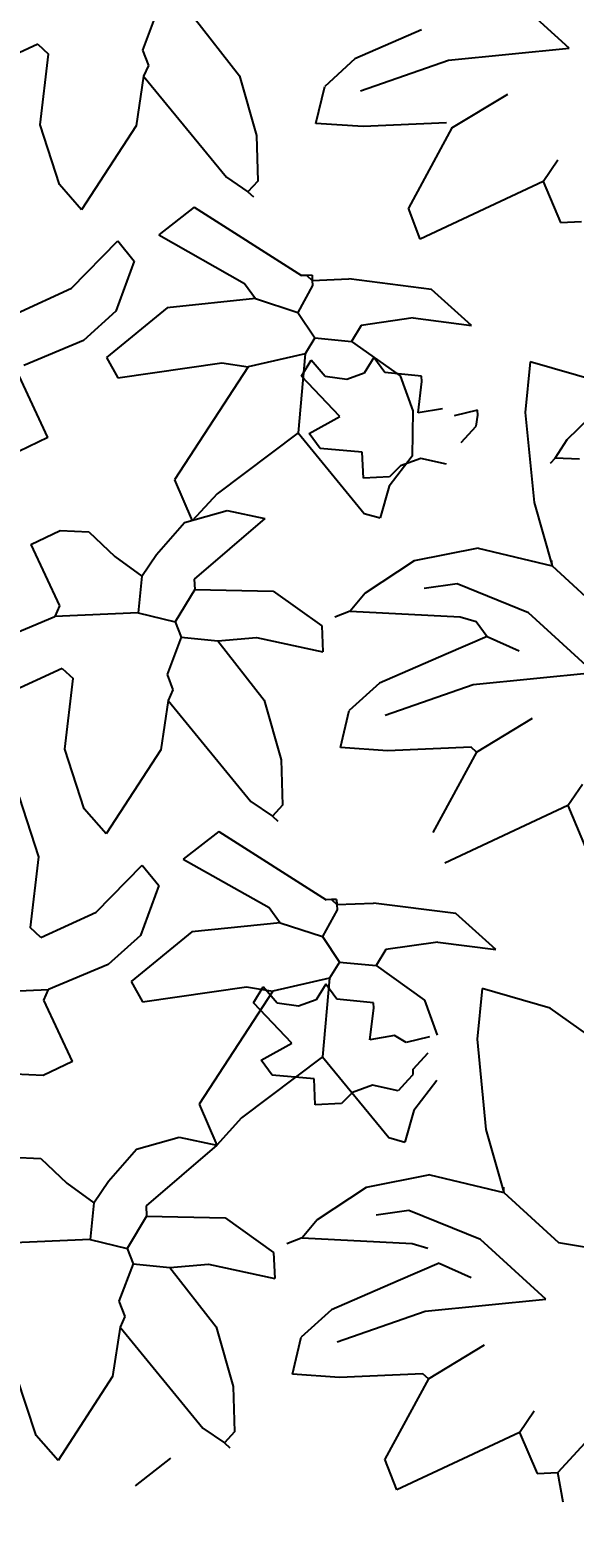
# Model space of a CAD drawing. Header units: inches. Extents: x 745 to 1928, y 308 to 2639.
# Drawn here: x 1653.5 to 1686.7, y 2358.6 to 2450.3 of the extents above; entities that cross this region are included whole.
import ezdxf

# ---------------------------------------------------------------- set-up
doc = ezdxf.new("R2010")
doc.units = ezdxf.units.IN
doc.header["$MEASUREMENT"] = 0
doc.layers.add('G-ANNO-DIM', color=90, linetype='Continuous', lineweight=18)
doc.layers.add('G-HEDGE', color=96, linetype='Continuous', lineweight=25)
doc.styles.add('ARIAL', font='arial.ttf')
doc.dimstyles.new('TICK_36', dxfattribs={"dimtxt": 10, "dimasz": 3.6, "dimexe": 1.8, "dimexo": 1.2, "dimgap": 1.8, "dimtad": 0, "dimdec": 0, "dimzin": 0, "dimdsep": 46, "dimtxsty": 'ARIAL', "dimblk": 'OBLIQUE', "dimcen": 1.8, "dimdle": 1.8, "dimclrd": 256, "dimclrt": 256, "dimadec": 0, "dimazin": 0, "dimtfac": 1, "dimtdec": 0, "dimtmove": 1, "dimatfit": 3, "dimldrblk": 'OPEN90', "dimfxl": 1, "dimtfill": 1, "dimtolj": 1, "dimtzin": 0, "dimarcsym": 0})

# ---------------------------------------------------------------- blocks, each defined once
blk = doc.blocks.new('_Oblique')
at = {"color": 0, "linetype": 'ByBlock', "lineweight": -2}
blk.add_line((-0.5, -0.5), (0.5, 0.5), dxfattribs=at)
blk = doc.blocks.new('*D37')
at = {"layer": 'Defpoints', "color": 0, "transparency": 16777216}
for p in [(1920.195, 2609.029), (1543.521, 2608.302), (1544.011, 2354.302)]:
    blk.add_point(p, dxfattribs=at)
at = {"layer": 'G-ANNO-DIM', "lineweight": -2, "transparency": 16777216}
for p, q in [((1920.191, 2610.829), (1920.407, 2498.85)), ((1920.688, 2353.229), (1920.457, 2473.027))]:
    blk.add_line(p, q, dxfattribs=at)
at = {"layer": 'G-ANNO-DIM', "color": 0, "lineweight": -2, "transparency": 16777216}
for p, q in [((1544.721, 2608.304), (1921.995, 2609.032)), ((1545.211, 2354.304), (1922.485, 2355.032))]:
    blk.add_line(p, q, dxfattribs=at)
at = {"layer": 'G-ANNO-DIM', "lineweight": -2, "transparency": 16777216, "xscale": 3.6, "yscale": 3.6, "zscale": 3.6}
for p, rotation in [((1920.195, 2609.029), 90.11050432522009), ((1920.685, 2355.029), 270.1105043252201)]:
    blk.add_blockref('_Oblique', p, dxfattribs=dict(at, rotation=rotation))
at = {"layer": 'G-ANNO-DIM', "transparency": 16777216, "insert": (1920.432, 2485.938), "char_height": 10, "attachment_point": 5, "rotation": 270.1105, "style": 'ARIAL', "bg_fill": 3, "box_fill_scale": 1.25, "bg_fill_color": 256, "bg_fill_true_color": 13158600, "bg_fill_transparency": 0}
blk.add_mtext('\\A1;254', dxfattribs=at)
blk = doc.blocks.new('_Open90')
at = {"color": 0, "linetype": 'ByBlock', "lineweight": -2}
for p, q in [((-0.5, 0.5), (0, 0)), ((0, 0), (-1, 0)), ((0, 0), (-0.5, -0.5))]:
    blk.add_line(p, q, dxfattribs=at)

msp = doc.modelspace()

# ---------------------------------------------------------------- linework, layer by layer
at = {"layer": 'G-HEDGE'}
for p, q in [((1686.454, 2449.154), (1682.464, 2452.789)), ((1661.244, 2451.312), (1660.385, 2449.04)), ((1663.488, 2451.09), (1666.315, 2447.465)), ((1677.431, 2450.277), (1673.358, 2448.503)), ((1653.985, 2449.399), (1650.614, 2447.855)), ((1653.985, 2449.399), (1654.65, 2448.79)), ((1654.133, 2444.476), (1654.65, 2448.79)), ((1660.385, 2449.04), (1660.745, 2448.098)), ((1673.358, 2448.503), (1671.516, 2446.827)), ((1673.709, 2446.557), (1679.082, 2448.424)), ((1679.082, 2448.424), (1686.454, 2449.154)), ((1660.745, 2448.098), (1660.455, 2447.447)), ((1660.454, 2447.446), (1659.998, 2444.425)), ((1660.455, 2447.447), (1665.512, 2441.283)), ((1666.315, 2447.465), (1667.354, 2443.824)), ((1670.977, 2444.569), (1671.516, 2446.827)), ((1679.288, 2444.293), (1682.709, 2446.358)), ((1655.316, 2440.838), (1654.133, 2444.476)), ((1659.998, 2444.425), (1656.66, 2439.301)), ((1673.858, 2444.375), (1670.977, 2444.569)), ((1678.955, 2444.598), (1673.858, 2444.375)), ((1679.288, 2444.293), (1676.628, 2439.389)), ((1667.354, 2443.824), (1667.437, 2441.048)), ((1684.857, 2441.024), (1685.757, 2442.34)), ((1665.512, 2441.283), (1666.827, 2440.382)), ((1656.659, 2439.301), (1655.316, 2440.838)), ((1667.437, 2441.048), (1666.827, 2440.382)), ((1666.827, 2440.382), (1667.159, 2440.078)), ((1684.857, 2441.024), (1677.349, 2437.505)), ((1684.857, 2441.024), (1685.924, 2438.517)), ((1663.539, 2439.456), (1661.377, 2437.766)), ((1663.539, 2439.456), (1670.104, 2435.274)), ((1677.349, 2437.505), (1676.628, 2439.389)), ((1685.924, 2438.517), (1687.198, 2438.572)), ((1661.377, 2437.766), (1666.614, 2434.802)), ((1656.051, 2434.516), (1658.872, 2437.391)), ((1658.872, 2437.391), (1659.883, 2436.159)), ((1659.883, 2436.159), (1658.751, 2433.098)), ((1666.614, 2434.802), (1667.293, 2433.874)), ((1670.424, 2435.288), (1670.104, 2435.274)), ((1670.742, 2435.302), (1670.424, 2435.288)), ((1670.424, 2435.288), (1670.756, 2434.983)), ((1670.742, 2435.302), (1670.756, 2434.983)), ((1670.756, 2434.983), (1672.986, 2435.08)), ((1670.756, 2434.983), (1670.77, 2434.664)), ((1678.034, 2434.436), (1672.986, 2435.08)), ((1652.68, 2432.972), (1656.051, 2434.516)), ((1667.293, 2433.874), (1661.891, 2433.319)), ((1667.293, 2433.874), (1669.883, 2433.029)), ((1670.77, 2434.664), (1669.883, 2433.029)), ((1680.475, 2432.239), (1678.034, 2434.436)), ((1658.751, 2433.098), (1656.776, 2431.323)), ((1661.891, 2433.319), (1658.193, 2430.285)), ((1669.883, 2433.029), (1670.909, 2431.479)), ((1673.748, 2432.24), (1673.153, 2431.256)), ((1676.92, 2432.698), (1673.748, 2432.24)), ((1676.92, 2432.698), (1680.475, 2432.239)), ((1656.776, 2431.323), (1653.137, 2429.799)), ((1670.909, 2431.479), (1670.313, 2430.495)), ((1670.909, 2431.479), (1673.153, 2431.256)), ((1673.153, 2431.256), (1676.117, 2429.152)), ((1658.193, 2430.285), (1658.885, 2429.039)), ((1670.313, 2430.495), (1666.837, 2429.705)), ((1670.313, 2430.495), (1669.885, 2425.688)), ((1670.098, 2429.135), (1670.692, 2430.118)), ((1671.545, 2429.112), (1670.692, 2430.118)), ((1674.516, 2430.285), (1673.934, 2429.331)), ((1675.195, 2429.357), (1674.516, 2430.285)), ((1658.885, 2429.039), (1665.229, 2429.953)), ((1666.837, 2429.705), (1662.349, 2422.805)), ((1665.229, 2429.953), (1666.837, 2429.705)), ((1673.934, 2429.331), (1672.861, 2428.941)), ((1677.439, 2429.136), (1675.195, 2429.357)), ((1684.077, 2430.006), (1683.772, 2426.922)), ((1688.234, 2428.805), (1684.077, 2430.006)), ((1654.607, 2425.395), (1652.846, 2429.149)), ((1672.439, 2426.683), (1670.098, 2429.135)), ((1672.861, 2428.941), (1671.545, 2429.112)), ((1676.117, 2429.152), (1676.891, 2427.015)), ((1677.218, 2426.891), (1677.453, 2428.816)), ((1677.453, 2428.816), (1677.439, 2429.136)), ((1670.569, 2425.643), (1672.439, 2426.683)), ((1676.891, 2427.015), (1676.865, 2424.25)), ((1678.72, 2427.14), (1677.218, 2426.891)), ((1680.858, 2427.069), (1679.43, 2426.727)), ((1680.764, 2426.088), (1680.871, 2426.75)), ((1680.871, 2426.75), (1680.858, 2427.069)), ((1683.772, 2426.922), (1684.305, 2421.416)), ((1686.319, 2425.276), (1687.726, 2426.628)), ((1669.885, 2425.688), (1664.939, 2421.961)), ((1669.885, 2425.688), (1673.93, 2420.756)), ((1671.248, 2424.715), (1670.569, 2425.643)), ((1679.85, 2425.09), (1680.764, 2426.088)), ((1654.607, 2425.395), (1652.821, 2424.547)), ((1673.81, 2424.508), (1671.248, 2424.715)), ((1685.593, 2424.138), (1686.319, 2425.276)), ((1673.879, 2422.915), (1673.81, 2424.508)), ((1676.865, 2424.25), (1675.453, 2422.419)), ((1677.379, 2424.111), (1676.145, 2423.657)), ((1678.95, 2423.775), (1677.379, 2424.111)), ((1685.593, 2424.138), (1685.289, 2423.806)), ((1687.075, 2424.081), (1685.593, 2424.138)), ((1662.349, 2422.805), (1663.416, 2420.298)), ((1675.473, 2422.984), (1673.879, 2422.915)), ((1676.145, 2423.657), (1675.473, 2422.984)), ((1664.939, 2421.961), (1663.416, 2420.298)), ((1675.453, 2422.419), (1674.9, 2420.48)), ((1662.947, 2420.204), (1665.554, 2420.932)), ((1665.554, 2420.932), (1667.856, 2420.452)), ((1684.305, 2421.416), (1685.402, 2417.561)), ((1661.248, 2418.248), (1662.947, 2420.204)), ((1667.856, 2420.452), (1663.549, 2416.753)), ((1673.93, 2420.756), (1674.9, 2420.48)), ((1653.56, 2418.871), (1655.346, 2419.719)), ((1655.346, 2419.719), (1657.108, 2419.642)), ((1657.108, 2419.642), (1658.7, 2418.137)), ((1653.56, 2418.871), (1655.32, 2415.117)), ((1660.348, 2416.933), (1661.248, 2418.248)), ((1680.885, 2418.641), (1676.984, 2417.872)), ((1680.885, 2418.641), (1685.402, 2417.561)), ((1658.7, 2418.137), (1660.348, 2416.933)), ((1676.984, 2417.872), (1673.992, 2415.899)), ((1685.402, 2417.561), (1685.388, 2417.88)), ((1685.402, 2417.561), (1688.726, 2414.514)), ((1660.348, 2416.933), (1660.127, 2414.689)), ((1663.549, 2416.753), (1663.576, 2416.116)), ((1679.602, 2416.467), (1677.602, 2416.176)), ((1683.966, 2414.684), (1679.602, 2416.467)), ((1663.576, 2416.116), (1662.385, 2414.148)), ((1663.576, 2416.116), (1668.369, 2416.006)), ((1668.369, 2416.006), (1671.334, 2413.9)), ((1673.992, 2415.899), (1673.073, 2414.789)), ((1655.32, 2415.117), (1655.03, 2414.467)), ((1660.127, 2414.689), (1655.03, 2414.467)), ((1660.127, 2414.689), (1662.385, 2414.148)), ((1673.073, 2414.789), (1672.131, 2414.429)), ((1673.073, 2414.789), (1679.792, 2414.443)), ((1687.955, 2411.049), (1683.966, 2414.684)), ((1651.39, 2412.943), (1655.03, 2414.467)), ((1662.385, 2414.148), (1662.746, 2413.207)), ((1671.334, 2413.9), (1671.404, 2412.308)), ((1679.792, 2414.443), (1680.761, 2414.167)), ((1680.761, 2414.167), (1681.44, 2413.239)), ((1662.746, 2413.207), (1661.887, 2410.935)), ((1662.746, 2413.207), (1664.989, 2412.986)), ((1664.99, 2412.986), (1667.358, 2413.179)), ((1664.99, 2412.985), (1667.817, 2409.36)), ((1667.358, 2413.179), (1671.404, 2412.308)), ((1681.44, 2413.239), (1678.933, 2412.172)), ((1681.44, 2413.239), (1683.393, 2412.366)), ((1678.933, 2412.172), (1674.86, 2410.398)), ((1655.487, 2411.294), (1652.116, 2409.75)), ((1655.487, 2411.294), (1656.152, 2410.685)), ((1661.887, 2410.935), (1662.247, 2409.993)), ((1680.584, 2410.319), (1687.955, 2411.049)), ((1655.635, 2406.371), (1656.152, 2410.685)), ((1662.247, 2409.993), (1661.957, 2409.342)), ((1674.86, 2410.398), (1673.018, 2408.722)), ((1675.211, 2408.452), (1680.584, 2410.319)), ((1661.956, 2409.341), (1661.5, 2406.32)), ((1661.957, 2409.342), (1667.013, 2403.178)), ((1667.817, 2409.36), (1668.856, 2405.719)), ((1672.479, 2406.463), (1673.018, 2408.722)), ((1680.789, 2406.188), (1684.211, 2408.253)), ((1656.818, 2402.733), (1655.635, 2406.371)), ((1661.5, 2406.32), (1658.162, 2401.196)), ((1675.36, 2406.27), (1672.479, 2406.463)), ((1680.457, 2406.492), (1675.36, 2406.27)), ((1680.789, 2406.188), (1680.457, 2406.492)), ((1668.856, 2405.719), (1668.939, 2402.943)), ((1680.789, 2406.188), (1678.13, 2401.284)), ((1686.359, 2402.919), (1687.259, 2404.235)), ((1652.851, 2403.428), (1654.034, 2399.789)), ((1658.161, 2401.196), (1656.818, 2402.733)), ((1667.013, 2403.178), (1668.329, 2402.277)), ((1668.939, 2402.943), (1668.329, 2402.277)), ((1686.359, 2402.919), (1678.851, 2399.4)), ((1686.359, 2402.919), (1687.426, 2400.412)), ((1668.329, 2402.277), (1668.661, 2401.973)), ((1665.04, 2401.351), (1662.879, 2399.661)), ((1665.04, 2401.351), (1671.606, 2397.169)), ((1654.034, 2399.789), (1653.516, 2395.476)), ((1657.553, 2396.411), (1660.374, 2399.286)), ((1660.374, 2399.286), (1661.385, 2398.054)), ((1662.879, 2399.661), (1668.116, 2396.697)), ((1661.385, 2398.054), (1660.253, 2394.993)), ((1671.926, 2397.183), (1671.606, 2397.169)), ((1672.244, 2397.197), (1671.926, 2397.183)), ((1671.926, 2397.183), (1672.258, 2396.877)), ((1672.244, 2397.197), (1672.258, 2396.877)), ((1654.182, 2394.867), (1657.553, 2396.411)), ((1668.116, 2396.697), (1668.794, 2395.769)), ((1672.272, 2396.559), (1671.385, 2394.924)), ((1672.258, 2396.877), (1674.488, 2396.975)), ((1672.258, 2396.877), (1672.272, 2396.559)), ((1679.536, 2396.331), (1674.488, 2396.975)), ((1681.977, 2394.134), (1679.536, 2396.331)), ((1654.182, 2394.867), (1653.516, 2395.476)), ((1668.794, 2395.769), (1663.393, 2395.214)), ((1668.794, 2395.769), (1671.385, 2394.924)), ((1660.253, 2394.993), (1658.278, 2393.218)), ((1663.393, 2395.214), (1659.694, 2392.18)), ((1671.385, 2394.924), (1672.411, 2393.373)), ((1678.422, 2394.593), (1675.25, 2394.135)), ((1678.422, 2394.593), (1681.977, 2394.134)), ((1675.25, 2394.135), (1674.654, 2393.151)), ((1658.278, 2393.218), (1654.639, 2391.694)), ((1672.411, 2393.373), (1671.815, 2392.39)), ((1672.411, 2393.373), (1674.654, 2393.151)), ((1674.654, 2393.151), (1677.619, 2391.047)), ((1649.542, 2391.472), (1654.639, 2391.694)), ((1654.348, 2391.044), (1654.639, 2391.694)), ((1659.694, 2392.18), (1660.387, 2390.934)), ((1660.387, 2390.934), (1666.731, 2391.848)), ((1666.731, 2391.848), (1668.338, 2391.6)), ((1667.16, 2390.876), (1667.755, 2391.859)), ((1668.607, 2390.854), (1667.755, 2391.859)), ((1671.815, 2392.39), (1668.338, 2391.6)), ((1671.578, 2392.026), (1670.997, 2391.072)), ((1671.815, 2392.39), (1671.386, 2387.583)), ((1672.257, 2391.098), (1671.578, 2392.026)), ((1681.14, 2391.747), (1680.834, 2388.663)), ((1685.296, 2390.546), (1681.14, 2391.747)), ((1656.108, 2387.29), (1654.348, 2391.044)), ((1668.338, 2391.6), (1663.851, 2384.7)), ((1669.501, 2388.424), (1667.16, 2390.876)), ((1669.923, 2390.682), (1668.607, 2390.854)), ((1670.997, 2391.072), (1669.923, 2390.682)), ((1674.501, 2390.877), (1672.257, 2391.098)), ((1674.515, 2390.558), (1674.501, 2390.877)), ((1677.619, 2391.047), (1678.393, 2388.91)), ((1674.28, 2388.632), (1674.515, 2390.558)), ((1688.17, 2388.522), (1685.296, 2390.546)), ((1675.782, 2388.881), (1674.28, 2388.632)), ((1676.492, 2388.469), (1675.782, 2388.881)), ((1667.631, 2387.385), (1669.501, 2388.424)), ((1677.92, 2388.81), (1676.492, 2388.469)), ((1680.834, 2388.663), (1681.368, 2383.158)), ((1656.108, 2387.29), (1654.323, 2386.442)), ((1671.386, 2387.583), (1666.441, 2383.856)), ((1668.31, 2386.457), (1667.631, 2387.385)), ((1671.386, 2387.583), (1675.432, 2382.651)), ((1676.913, 2386.832), (1677.827, 2387.829)), ((1654.323, 2386.442), (1652.56, 2386.519)), ((1670.872, 2386.249), (1668.31, 2386.457)), ((1670.942, 2384.656), (1670.872, 2386.249)), ((1676.621, 2386.181), (1676.012, 2385.516)), ((1676.621, 2386.181), (1676.926, 2386.513)), ((1676.926, 2386.513), (1676.913, 2386.832)), ((1678.367, 2386.145), (1676.955, 2384.314)), ((1673.207, 2385.398), (1672.535, 2384.726)), ((1674.442, 2385.852), (1673.207, 2385.398)), ((1676.012, 2385.516), (1674.442, 2385.852)), ((1663.851, 2384.7), (1664.918, 2382.193)), ((1672.535, 2384.726), (1670.942, 2384.656)), ((1676.955, 2384.314), (1676.402, 2382.375)), ((1666.441, 2383.856), (1664.918, 2382.193)), ((1660.009, 2381.945), (1662.616, 2382.673)), ((1662.616, 2382.673), (1664.918, 2382.193)), ((1675.432, 2382.651), (1676.402, 2382.375)), ((1681.368, 2383.158), (1682.464, 2379.302)), ((1658.311, 2379.99), (1660.009, 2381.945)), ((1664.918, 2382.193), (1660.611, 2378.494)), ((1652.408, 2381.46), (1654.17, 2381.383)), ((1654.17, 2381.383), (1655.762, 2379.878)), ((1655.762, 2379.878), (1657.41, 2378.674)), ((1657.41, 2378.674), (1658.311, 2379.99)), ((1677.948, 2380.383), (1674.046, 2379.614)), ((1677.948, 2380.383), (1682.464, 2379.302)), ((1674.046, 2379.614), (1671.054, 2377.64)), ((1682.464, 2379.302), (1682.45, 2379.621)), ((1682.464, 2379.302), (1685.789, 2376.255)), ((1657.41, 2378.674), (1657.189, 2376.43)), ((1660.639, 2377.857), (1659.447, 2375.89)), ((1660.611, 2378.494), (1660.639, 2377.857)), ((1660.639, 2377.857), (1665.432, 2377.747)), ((1676.664, 2378.208), (1674.664, 2377.917)), ((1681.028, 2376.426), (1676.664, 2378.208)), ((1665.432, 2377.747), (1668.396, 2375.641)), ((1671.054, 2377.64), (1670.136, 2376.53)), ((1657.189, 2376.43), (1652.092, 2376.208)), ((1657.189, 2376.43), (1659.447, 2375.89)), ((1670.136, 2376.53), (1669.194, 2376.17)), ((1670.136, 2376.53), (1676.854, 2376.185)), ((1676.854, 2376.185), (1677.824, 2375.908)), ((1685.018, 2372.79), (1681.028, 2376.426)), ((1685.789, 2376.255), (1690.291, 2375.494)), ((1659.447, 2375.89), (1659.808, 2374.948)), ((1668.396, 2375.641), (1668.466, 2374.049)), ((1659.808, 2374.948), (1658.949, 2372.676)), ((1659.808, 2374.948), (1662.052, 2374.727)), ((1662.052, 2374.727), (1664.42, 2374.92)), ((1662.052, 2374.727), (1664.88, 2371.101)), ((1664.42, 2374.92), (1668.466, 2374.049)), ((1678.502, 2374.98), (1675.996, 2373.913)), ((1678.502, 2374.98), (1680.455, 2374.107)), ((1675.996, 2373.913), (1671.922, 2372.139)), ((1658.949, 2372.676), (1659.309, 2371.734)), ((1677.647, 2372.06), (1685.018, 2372.79)), ((1659.309, 2371.734), (1659.019, 2371.083)), ((1671.922, 2372.139), (1670.08, 2370.463)), ((1672.273, 2370.193), (1677.647, 2372.06)), ((1659.019, 2371.083), (1658.562, 2368.061)), ((1659.019, 2371.083), (1664.076, 2364.919)), ((1664.88, 2371.101), (1665.918, 2367.46)), ((1669.541, 2368.205), (1670.08, 2370.463)), ((1677.852, 2367.929), (1681.273, 2369.994)), ((1653.88, 2364.474), (1652.697, 2368.113)), ((1658.562, 2368.061), (1655.224, 2362.937)), ((1672.422, 2368.011), (1669.541, 2368.205)), ((1677.52, 2368.234), (1672.422, 2368.011)), ((1677.852, 2367.929), (1675.193, 2363.025)), ((1677.852, 2367.929), (1677.52, 2368.234)), ((1665.918, 2367.46), (1666.001, 2364.684)), ((1683.421, 2364.66), (1684.322, 2365.976)), ((1688.81, 2365.534), (1685.762, 2362.208)), ((1655.224, 2362.937), (1653.88, 2364.474)), ((1664.076, 2364.919), (1665.392, 2364.019)), ((1666.001, 2364.684), (1665.392, 2364.019)), ((1683.421, 2364.66), (1675.914, 2361.141)), ((1683.421, 2364.66), (1684.488, 2362.153)), ((1665.392, 2364.019), (1665.724, 2363.714)), ((1662.103, 2363.092), (1659.941, 2361.403)), ((1675.914, 2361.141), (1675.193, 2363.025)), ((1684.488, 2362.153), (1685.762, 2362.208)), ((1686.084, 2360.39), (1685.762, 2362.208))]:
    msp.add_line(p, q, dxfattribs=at)

# ---------------------------------------------------------------- next in the draw order: dimensions: what is measured, and where the dimension line sits
at = {"layer": 'G-ANNO-DIM'}
dim = msp.add_linear_dim(base=(1920.195, 2609.029), p1=(1544.011, 2354.302), p2=(1543.521, 2608.302), angle=90.1105, dimstyle='TICK_36', override={"dimtmove": 0}, dxfattribs=at)
dim.commit()
dim.dimension.update_dxf_attribs({"geometry": '*D37', "text_midpoint": (1920.432, 2485.938), "dimtype": 161})

doc.saveas('drawing.dxf')
